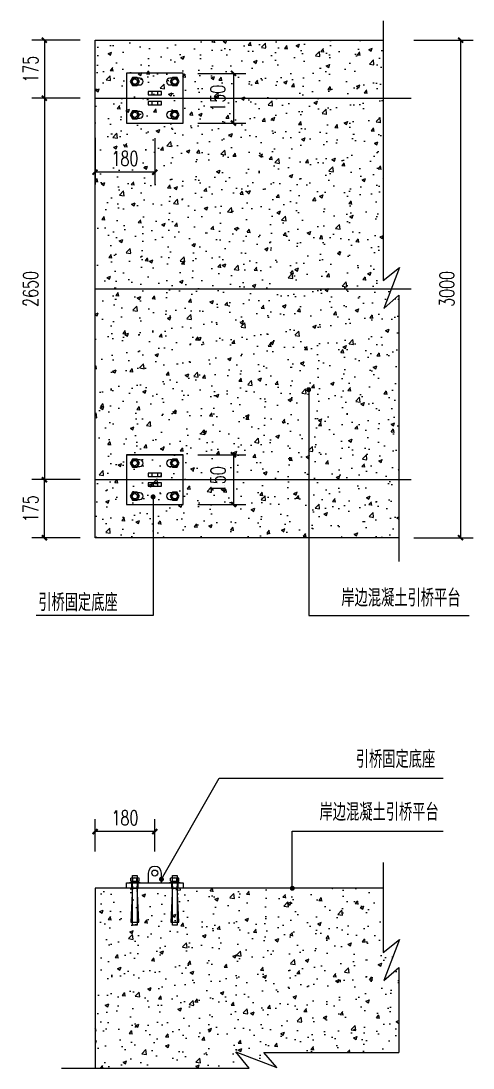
# Model space of a CAD drawing. Extents: x 28691 to 190833, y -3655 to 80068.
# Drawn here: x 73690 to 75051, y 42676 to 45833 of the extents above; entities that cross this region are included whole.
import ezdxf

# ---------------------------------------------------------------- set-up
doc = ezdxf.new("R2010")
doc.units = 0
doc.header["$LTSCALE"] = 10
doc.header["$MEASUREMENT"] = 0
doc.linetypes.add('CENTER', pattern=[50.8, 31.75, -6.35, 6.35, -6.35])
doc.linetypes.add('HIDDEN', pattern=[9.525, 6.35, -3.175])
doc.layers.add('cen', color=253, linetype='CENTER', lineweight=5)
doc.layers.add('Dim', color=3, linetype='Continuous', lineweight=13)
for name, color, linetype in [('PUB_DIM', 3, 'Continuous'), ('PUB_TEXT', 7, 'Continuous'), ('标注', 3, 'Continuous')]:
    doc.layers.add(name, color=color, linetype=linetype)
doc.styles.add('_TCH_DIM_T3', font='SIMPLEX', dxfattribs={"width": 0.705882, "bigfont": 'GBCBIG'})
doc.styles.add('HZ', font='ISOCP', dxfattribs={"width": 0.8, "bigfont": '0HZTXT'})
doc.styles.get("Standard").update_dxf_attribs({"font": 'gbenor.shx', "bigfont": 'gbcbig.shx'})
doc.dimstyles.new('_TCH_ARCH&&15', dxfattribs={"dimtxt": 44.625, "dimasz": 15, "dimexe": 37.5, "dimexo": 45, "dimgap": 18.9375, "dimtad": 1, "dimdec": 0, "dimzin": 0, "dimdsep": 46, "dimtxsty": '_TCH_DIM_T3', "dimblk": 'ARCHTICK', "dimcen": 0.09, "dimclrt": 7, "dimazin": 2, "dimtfac": 1, "dimtdec": 0, "dimtix": 1, "dimtmove": 2, "dimatfit": 3, "dimfxl": 1, "dimtolj": 1, "dimtzin": 0, "dimarcsym": 0})
doc.dimstyles.new('ISO-25', dxfattribs={"dimtxt": 2.5, "dimasz": 2.5, "dimexe": 1.25, "dimexo": 0.625, "dimtad": 1, "dimtxsty": 'Standard', "dimcen": 2.5, "dimadec": 0, "dimazin": 0, "dimtfac": 1, "dimtmove": 0, "dimatfit": 3, "dimfxl": 1, "dimarcsym": 0})

# ---------------------------------------------------------------- blocks, each defined once
blk = doc.blocks.new('_ArchTick')
at = {"color": 0, "linetype": 'ByBlock', "const_width": 0.4}
blk.add_lwpolyline([(-0.5, -0.5), (0.5, 0.5)], dxfattribs=at)
blk = doc.blocks.new('*D32')
at = {"layer": 'Defpoints', "color": 0, "transparency": 16777216}
for p in [(73912.8, 45775), (73760.2, 45600), (73912.8, 45600)]:
    blk.add_point(p, dxfattribs=at)
at = {"layer": 'PUB_DIM', "color": 0, "lineweight": -2, "transparency": 16777216}
for p, q in [((73867.8, 45775), (73722.7, 45775)), ((73760.2, 45775), (73760.2, 45600)), ((73867.8, 45600), (73722.7, 45600))]:
    blk.add_line(p, q, dxfattribs=at)
at = {"layer": 'PUB_DIM', "color": 0, "lineweight": -2, "transparency": 16777216, "xscale": 15, "yscale": 15, "zscale": 15}
for p, rotation in [((73760.2, 45775), 90), ((73760.2, 45600), 270)]:
    blk.add_blockref('_ArchTick', p, dxfattribs=dict(at, rotation=rotation))
at = {"layer": 'PUB_DIM', "color": 7, "transparency": 16777216, "insert": (73719, 45687.5), "char_height": 44.62, "attachment_point": 5, "rotation": 90, "style": '_TCH_DIM_T3'}
blk.add_mtext('\\A1;175', dxfattribs=at)
blk = doc.blocks.new('*D31')
at = {"layer": 'Defpoints', "color": 0, "transparency": 16777216}
for p in [(73912.8, 45600), (73760.2, 44450), (73912.8, 44450)]:
    blk.add_point(p, dxfattribs=at)
at = {"layer": 'PUB_DIM', "color": 0, "lineweight": -2, "transparency": 16777216}
for p, q in [((73867.8, 45600), (73722.7, 45600)), ((73760.2, 45600), (73760.2, 44450)), ((73867.8, 44450), (73722.7, 44450))]:
    blk.add_line(p, q, dxfattribs=at)
at = {"layer": 'PUB_DIM', "color": 0, "lineweight": -2, "transparency": 16777216, "xscale": 15, "yscale": 15, "zscale": 15}
for p, rotation in [((73760.2, 45600), 90), ((73760.2, 44450), 270)]:
    blk.add_blockref('_ArchTick', p, dxfattribs=dict(at, rotation=rotation))
at = {"layer": 'PUB_DIM', "color": 7, "transparency": 16777216, "insert": (73719, 45025), "char_height": 44.62, "attachment_point": 5, "rotation": 90, "style": '_TCH_DIM_T3'}
blk.add_mtext('\\A1;2650', dxfattribs=at)
blk = doc.blocks.new('*D30')
at = {"layer": 'Defpoints', "color": 0, "transparency": 16777216}
for p in [(73760.2, 44450), (73912.8, 44450), (73912.8, 44275)]:
    blk.add_point(p, dxfattribs=at)
at = {"layer": 'PUB_DIM', "color": 0, "lineweight": -2, "transparency": 16777216}
for p, q in [((73867.8, 44450), (73722.7, 44450)), ((73760.2, 44275), (73760.2, 44450)), ((73867.8, 44275), (73722.7, 44275))]:
    blk.add_line(p, q, dxfattribs=at)
at = {"layer": 'PUB_DIM', "color": 0, "lineweight": -2, "transparency": 16777216, "xscale": 15, "yscale": 15, "zscale": 15}
for p, rotation in [((73760.2, 44450), 90), ((73760.2, 44275), 270)]:
    blk.add_blockref('_ArchTick', p, dxfattribs=dict(at, rotation=rotation))
at = {"layer": 'PUB_DIM', "color": 7, "transparency": 16777216, "insert": (73719, 44362.5), "char_height": 44.62, "attachment_point": 5, "rotation": 90, "style": '_TCH_DIM_T3'}
blk.add_mtext('\\A1;175', dxfattribs=at)
blk = doc.blocks.new('*D29')
at = {"layer": 'Defpoints', "color": 0, "transparency": 16777216}
for p in [(74177.8, 45675), (74177.8, 45525), (74329.7, 45525)]:
    blk.add_point(p, dxfattribs=at)
at = {"layer": 'PUB_DIM', "color": 0, "lineweight": -2, "transparency": 16777216}
for p, q in [((74222.8, 45675), (74367.2, 45675)), ((74329.7, 45675), (74329.7, 45525)), ((74222.8, 45525), (74367.2, 45525))]:
    blk.add_line(p, q, dxfattribs=at)
at = {"layer": 'PUB_DIM', "color": 0, "lineweight": -2, "transparency": 16777216, "xscale": 15, "yscale": 15, "zscale": 15}
for p, rotation in [((74329.7, 45675), 90), ((74329.7, 45525), 270)]:
    blk.add_blockref('_ArchTick', p, dxfattribs=dict(at, rotation=rotation))
at = {"layer": 'PUB_DIM', "color": 7, "transparency": 16777216, "insert": (74282.4, 45600), "char_height": 44.62, "attachment_point": 5, "rotation": 90, "style": '_TCH_DIM_T3'}
blk.add_mtext('\\A1;150', dxfattribs=at)
blk = doc.blocks.new('*D28')
at = {"layer": 'Defpoints', "color": 0, "transparency": 16777216}
for p in [(74177.8, 44525), (74177.8, 44375), (74329.7, 44375)]:
    blk.add_point(p, dxfattribs=at)
at = {"layer": 'PUB_DIM', "color": 0, "lineweight": -2, "transparency": 16777216}
for p, q in [((74222.8, 44525), (74367.2, 44525)), ((74329.7, 44525), (74329.7, 44375)), ((74222.8, 44375), (74367.2, 44375))]:
    blk.add_line(p, q, dxfattribs=at)
at = {"layer": 'PUB_DIM', "color": 0, "lineweight": -2, "transparency": 16777216, "xscale": 15, "yscale": 15, "zscale": 15}
for p, rotation in [((74329.7, 44525), 90), ((74329.7, 44375), 270)]:
    blk.add_blockref('_ArchTick', p, dxfattribs=dict(at, rotation=rotation))
at = {"layer": 'PUB_DIM', "color": 7, "transparency": 16777216, "insert": (74283.3, 44450), "char_height": 44.62, "attachment_point": 5, "rotation": 90, "style": '_TCH_DIM_T3'}
blk.add_mtext('\\A1;150', dxfattribs=at)
blk = doc.blocks.new('*D27')
at = {"layer": 'Defpoints', "color": 0, "transparency": 16777216}
for p in [(73912.8, 45525), (74092.8, 45525), (73912.8, 45377)]:
    blk.add_point(p, dxfattribs=at)
at = {"layer": 'PUB_DIM', "color": 0, "lineweight": -2, "transparency": 16777216}
for p, q in [((73912.8, 45480), (73912.8, 45339.5)), ((74092.8, 45480), (74092.8, 45339.5)), ((74092.8, 45377), (73912.8, 45377))]:
    blk.add_line(p, q, dxfattribs=at)
at = {"layer": 'PUB_DIM', "color": 0, "lineweight": -2, "transparency": 16777216, "xscale": 15, "yscale": 15, "zscale": 15, "rotation": 180}
blk.add_blockref('_ArchTick', (73912.8, 45377), dxfattribs=at)
at = {"layer": 'PUB_DIM', "color": 0, "lineweight": -2, "transparency": 16777216, "xscale": 15, "yscale": 15, "zscale": 15}
blk.add_blockref('_ArchTick', (74092.8, 45377), dxfattribs=at)
at = {"layer": 'PUB_DIM', "color": 7, "transparency": 16777216, "insert": (74002.8, 45418.3), "char_height": 44.62, "attachment_point": 5, "style": '_TCH_DIM_T3'}
blk.add_mtext('\\A1;180', dxfattribs=at)
blk = doc.blocks.new('*D26')
at = {"layer": 'Defpoints', "color": 0, "transparency": 16777216}
for p in [(73912.8, 43389.1), (73912.8, 43284.1), (74092.8, 43284.1)]:
    blk.add_point(p, dxfattribs=at)
at = {"layer": 'PUB_DIM', "color": 0, "lineweight": -2, "transparency": 16777216}
for p, q in [((73912.8, 43329.1), (73912.8, 43426.6)), ((74092.8, 43329.1), (74092.8, 43426.6)), ((74092.8, 43389.1), (73912.8, 43389.1))]:
    blk.add_line(p, q, dxfattribs=at)
at = {"layer": 'PUB_DIM', "color": 0, "lineweight": -2, "transparency": 16777216, "xscale": 15, "yscale": 15, "zscale": 15, "rotation": 180}
blk.add_blockref('_ArchTick', (73912.8, 43389.1), dxfattribs=at)
at = {"layer": 'PUB_DIM', "color": 0, "lineweight": -2, "transparency": 16777216, "xscale": 15, "yscale": 15, "zscale": 15}
blk.add_blockref('_ArchTick', (74092.8, 43389.1), dxfattribs=at)
at = {"layer": 'PUB_DIM', "color": 7, "transparency": 16777216, "insert": (74002.8, 43430.3), "char_height": 44.62, "attachment_point": 5, "style": '_TCH_DIM_T3'}
blk.add_mtext('\\A1;180', dxfattribs=at)
blk = doc.blocks.new('*D25')
at = {"layer": 'Defpoints', "color": 0, "transparency": 16777216}
for p in [(74827.5, 45775), (74827.5, 44275), (75013.7, 44275)]:
    blk.add_point(p, dxfattribs=at)
at = {"layer": 'PUB_DIM', "color": 0, "lineweight": -2, "transparency": 16777216}
for p, q in [((74872.5, 45775), (75051.2, 45775)), ((75013.7, 45775), (75013.7, 44275)), ((74872.5, 44275), (75051.2, 44275))]:
    blk.add_line(p, q, dxfattribs=at)
at = {"layer": 'PUB_DIM', "color": 0, "lineweight": -2, "transparency": 16777216, "xscale": 15, "yscale": 15, "zscale": 15}
for p, rotation in [((75013.7, 45775), 90), ((75013.7, 44275), 270)]:
    blk.add_blockref('_ArchTick', p, dxfattribs=dict(at, rotation=rotation))
at = {"layer": 'PUB_DIM', "color": 7, "transparency": 16777216, "insert": (74972.4, 45025), "char_height": 44.62, "attachment_point": 5, "rotation": 90, "style": '_TCH_DIM_T3'}
blk.add_mtext('\\A1;3000', dxfattribs=at)

msp = doc.modelspace()

# ---------------------------------------------------------------- hatches: boundary and pattern name
at = {"lineweight": 9}
h = msp.add_hatch(dxfattribs=at)
h.set_pattern_fill('AR-CONC', color=252, scale=0.6, style=0)
h.set_pattern_definition([(50, (-132486.775, 32616.66), (109.3108, -9.56345), [11.43, -125.73]), (355, (-132486.77, 32616.66), (-21.145696, 114.633986), [9.144, -100.584]), (100.451, (-132477.67, 32615.86), (88.1655, 105.07001), [9.714, -106.854]), (46.1842, (-132486.77, 32647.14), (162.647425, -25.2254), [17.145, -188.595]), (96.6356, (-132473.22, 32645.04), (142.44254, 148.45533), [14.571, -160.281]), (351.184, (-132486.77, 32647.14), (142.44276, 148.45507), [13.716, -150.876]), (21, (-132471.535, 32639.52), (90.968928, -61.35931), [11.43, -125.73]), (326, (-132471.53, 32639.52), (37.08122, 110.51278), [9.144, -100.584]), (71.4514, (-132463.95, 32634.41), (128.049894, 49.153715), [9.714, -106.854]), (37.5, (-132486.775, 32616.66), (1.853162, 50.733023), [0, -99.3648, 0, -102.108, 0, -100.965]), (7.5, (-132486.775, 32616.66), (40.091798, 60.108345), [0, -58.2168, 0, -97.0788, 0, -38.481]), (327.5, (-132520.76, 32616.66), (81.354357, -3.437246), [0, -38.1, 0, -118.872, 0, -157.734]), (317.5, (-132536, 32616.66), (88.87751, 15.255895), [0, -49.53, 0, -78.9432, 0, -112.014])])
h.paths.add_polyline_path([(74780.84, 45775.027), (73912.768, 45775.027), (73912.768, 44275.027), (74827.537, 44275.027), (74827.537, 45005.891), (74782.766, 44966.522), (74829.328, 45089.997), (74780.84, 45050.571)])
h = msp.add_hatch(dxfattribs=at)
h.set_pattern_fill('AR-CONC', color=252, scale=0.6, style=0)
h.set_pattern_definition([(50, (-133168.88, 33725.47), (109.3108, -9.56345), [11.43, -125.73]), (355, (-133168.88, 33725.47), (-21.145696, 114.633986), [9.144, -100.584]), (100.451, (-133159.77, 33724.67), (88.1655, 105.070013), [9.714, -106.854]), (46.1842, (-133168.88, 33755.95), (162.647425, -25.2254), [17.145, -188.595]), (96.6356, (-133155.32, 33753.85), (142.44254, 148.45533), [14.571, -160.281]), (351.184, (-133168.88, 33755.95), (142.44276, 148.45507), [13.716, -150.876]), (21, (-133153.64, 33748.33), (90.968928, -61.35931), [11.43, -125.73]), (326, (-133153.64, 33748.33), (37.08122, 110.51278), [9.144, -100.584]), (71.4514, (-133146.06, 33743.22), (128.049894, 49.153715), [9.714, -106.854]), (37.5, (-133168.878, 33725.47), (1.853162, 50.733023), [0, -99.3648, 0, -102.108, 0, -100.965]), (7.5, (-133168.88, 33725.47), (40.091798, 60.108345), [0, -58.2168, 0, -97.0788, 0, -38.481]), (327.5, (-133202.863, 33725.47), (81.354357, -3.437246), [0, -38.1, 0, -118.872, 0, -157.734]), (317.5, (-133218.1, 33725.47), (88.87751, 15.255895), [0, -49.53, 0, -78.9432, 0, -112.014])])
h.paths.add_polyline_path([(74337.117, 42724.572), (74460.591, 42678.01), (74421.223, 42722.781), (74827.537, 42722.781), (74827.537, 42979.696), (74782.766, 42940.327), (74829.328, 43063.802), (74780.84, 43024.376), (74780.84, 43218.087), (73912.768, 43218.087), (73912.768, 42676.084), (74376.542, 42676.084)])

# ---------------------------------------------------------------- linework, layer by layer
at = {"color": 252, "linetype": 'CENTER', "ltscale": 5}
msp.add_line((74007.768, 44525.027), (74177.768, 44525.027), dxfattribs=at)
at = {"color": 4}
for p, q in [((74032.768, 43236.087), (74031.768, 43239.087)), ((74033.768, 43236.087), (74032.768, 43239.087)), ((74152.768, 43236.087), (74151.768, 43239.087)), ((74153.768, 43236.087), (74152.768, 43239.087))]:
    msp.add_line(p, q, dxfattribs=at)
for points in [[(74827.537, 44275.027), (73912.768, 44275.027), (73912.768, 45775.027), (74780.84, 45775.027)], [(74780.84, 43218.087), (73912.768, 43218.087), (73912.768, 42676.084)]]:
    msp.add_lwpolyline(points)
at = {"color": 6}
for points in [[(74007.768, 45525.027), (74177.768, 45525.027), (74177.768, 45675.027), (74007.768, 45675.027)], [(74072.768, 45610.027), (74112.768, 45610.027), (74112.768, 45620.027), (74072.768, 45620.027)], [(74072.768, 45580.027), (74112.768, 45580.027), (74112.768, 45590.027), (74072.768, 45590.027)], [(74007.768, 44375.027), (74177.768, 44375.027), (74177.768, 44525.027), (74007.768, 44525.027)], [(74072.768, 44460.027), (74112.768, 44460.027), (74112.768, 44470.027), (74072.768, 44470.027)], [(74072.768, 44430.027), (74112.768, 44430.027), (74112.768, 44440.027), (74072.768, 44440.027)], [(74007.768, 43234.087), (74177.768, 43234.087), (74177.768, 43218.087), (74007.768, 43218.087)], [(74022.768, 43234.087), (74022.768, 43218.087), (74042.768, 43218.087), (74042.768, 43234.087)], [(74142.768, 43234.087), (74142.768, 43218.087), (74162.768, 43218.087), (74162.768, 43234.087)]]:
    msp.add_lwpolyline(points, close=True, dxfattribs=at)
at = {"color": 4}
for points in [[(74046.625, 45650.027), (74039.696, 45662.027), (74025.84, 45662.027), (74018.912, 45650.027), (74025.84, 45638.027), (74039.696, 45638.027)], [(74166.625, 45650.027), (74159.696, 45662.027), (74145.84, 45662.027), (74138.912, 45650.027), (74145.84, 45638.027), (74159.696, 45638.027)], [(74046.625, 45550.027), (74039.696, 45562.027), (74025.84, 45562.027), (74018.912, 45550.027), (74025.84, 45538.027), (74039.696, 45538.027)], [(74166.625, 45550.027), (74159.696, 45562.027), (74145.84, 45562.027), (74138.912, 45550.027), (74145.84, 45538.027), (74159.696, 45538.027)], [(74046.625, 44500.027), (74039.696, 44512.027), (74025.84, 44512.027), (74018.912, 44500.027), (74025.84, 44488.027), (74039.696, 44488.027)], [(74166.625, 44500.027), (74159.696, 44512.027), (74145.84, 44512.027), (74138.912, 44500.027), (74145.84, 44488.027), (74159.696, 44488.027)], [(74046.625, 44400.027), (74039.696, 44412.027), (74025.84, 44412.027), (74018.912, 44400.027), (74025.84, 44388.027), (74039.696, 44388.027)], [(74166.625, 44400.027), (74159.696, 44412.027), (74145.84, 44412.027), (74138.912, 44400.027), (74145.84, 44388.027), (74159.696, 44388.027)], [(74025.768, 43256.377), (74039.768, 43256.377), (74039.768, 43106.377), (74025.768, 43106.377)], [(74145.768, 43256.377), (74159.768, 43256.377), (74159.768, 43106.377), (74145.768, 43106.377)], [(74018.768, 43236.087), (74046.768, 43236.087), (74046.768, 43234.087), (74018.768, 43234.087)], [(74022.768, 43239.087), (74042.768, 43239.087), (74042.768, 43236.087), (74022.768, 43236.087)], [(74138.768, 43236.087), (74166.768, 43236.087), (74166.768, 43234.087), (74138.768, 43234.087)], [(74142.768, 43239.087), (74162.768, 43239.087), (74162.768, 43236.087), (74142.768, 43236.087)]]:
    msp.add_lwpolyline(points, close=True, dxfattribs=at)
at = {"color": 6}
for points in [[(74032.768, 45640.027), (74047.768, 45640.027, 0.41421356), (74057.768, 45650.027), (74057.768, 45650.027, 0.41421356), (74047.768, 45660.027), (74032.768, 45660.027, 0.41421356), (74022.768, 45650.027), (74022.768, 45650.027, 0.41421356)], [(74137.768, 45640.027), (74152.768, 45640.027, 0.41421356), (74162.768, 45650.027), (74162.768, 45650.027, 0.41421356), (74152.768, 45660.027), (74137.768, 45660.027, 0.41421356), (74127.768, 45650.027), (74127.768, 45650.027, 0.41421356)], [(74032.768, 45540.027), (74047.768, 45540.027, 0.41421356), (74057.768, 45550.027), (74057.768, 45550.027, 0.41421356), (74047.768, 45560.027), (74032.768, 45560.027, 0.41421356), (74022.768, 45550.027), (74022.768, 45550.027, 0.41421356)], [(74137.768, 45540.027), (74152.768, 45540.027, 0.41421356), (74162.768, 45550.027), (74162.768, 45550.027, 0.41421356), (74152.768, 45560.027), (74137.768, 45560.027, 0.41421356), (74127.768, 45550.027), (74127.768, 45550.027, 0.41421356)], [(74032.768, 44490.027), (74047.768, 44490.027, 0.41421356), (74057.768, 44500.027), (74057.768, 44500.027, 0.41421356), (74047.768, 44510.027), (74032.768, 44510.027, 0.41421356), (74022.768, 44500.027), (74022.768, 44500.027, 0.41421356)], [(74137.768, 44490.027), (74152.768, 44490.027, 0.41421356), (74162.768, 44500.027), (74162.768, 44500.027, 0.41421356), (74152.768, 44510.027), (74137.768, 44510.027, 0.41421356), (74127.768, 44500.027), (74127.768, 44500.027, 0.41421356)], [(74032.768, 44390.027), (74047.768, 44390.027, 0.41421356), (74057.768, 44400.027), (74057.768, 44400.027, 0.41421356), (74047.768, 44410.027), (74032.768, 44410.027, 0.41421356), (74022.768, 44400.027), (74022.768, 44400.027, 0.41421356)], [(74137.768, 44390.027), (74152.768, 44390.027, 0.41421356), (74162.768, 44400.027), (74162.768, 44400.027, 0.41421356), (74152.768, 44410.027), (74137.768, 44410.027, 0.41421356), (74127.768, 44400.027), (74127.768, 44400.027, 0.41421356)], [(74092.768, 43284.087), (74092.768, 43284.087, 0.41421356), (74072.768, 43264.087), (74072.768, 43234.087), (74112.768, 43234.087), (74112.768, 43264.087, 0.41421356)]]:
    msp.add_lwpolyline(points, format="xyb", close=True, dxfattribs=at)
at = {"color": 6, "linetype": 'HIDDEN'}
for points in [[(74083.768, 45610.027), (74101.768, 45610.027), (74101.768, 45620.027), (74083.768, 45620.027)], [(74083.768, 45580.027), (74101.768, 45580.027), (74101.768, 45590.027), (74083.768, 45590.027)], [(74083.768, 44460.027), (74101.768, 44460.027), (74101.768, 44470.027), (74083.768, 44470.027)], [(74083.768, 44430.027), (74101.768, 44430.027), (74101.768, 44440.027), (74083.768, 44440.027)]]:
    msp.add_lwpolyline(points, close=True, dxfattribs=at)
at = {"color": 4}
for points in [[(74020.268, 43240.087), (74020.268, 43248.087)], [(74025.768, 43224.087), (74020.768, 43116.377), (74044.768, 43116.377), (74039.768, 43224.087)], [(74023.393, 43249.087), (74042.143, 43249.087)], [(74023.393, 43239.087), (74042.143, 43239.087)], [(74026.518, 43240.087), (74026.518, 43248.087)], [(74039.018, 43240.087), (74039.018, 43248.087)], [(74045.268, 43240.087), (74045.268, 43248.087)], [(74140.268, 43240.087), (74140.268, 43248.087)], [(74145.768, 43224.087), (74140.768, 43116.377), (74164.768, 43116.377), (74159.768, 43224.087)], [(74143.393, 43249.087), (74162.143, 43249.087)], [(74143.393, 43239.087), (74162.143, 43239.087)], [(74146.518, 43240.087), (74146.518, 43248.087)], [(74159.018, 43240.087), (74159.018, 43248.087)], [(74165.268, 43240.087), (74165.268, 43248.087)]]:
    msp.add_lwpolyline(points, dxfattribs=at)
for centre in [(74032.768, 45650.027), (74152.768, 45650.027), (74032.768, 45550.027), (74152.768, 45550.027), (74032.768, 44500.027), (74152.768, 44500.027), (74032.768, 44400.027), (74152.768, 44400.027)]:
    msp.add_circle(centre, 8, dxfattribs=at)
at = {"color": 6}
msp.add_circle((74092.768, 43264.087), 9, dxfattribs=at)
at = {"color": 4}
for centre, radius, start, end in [((74023.393, 43243.704), 5.383, 54.510642, 125.489358), ((74023.393, 43244.47), 5.383, 234.510642, 305.489358), ((74032.768, 43229.056), 20.031, 71.819436, 108.180564), ((74032.768, 43259.118), 20.031, 251.819436, 288.180564), ((74042.143, 43243.704), 5.383, 54.510642, 125.489358), ((74042.143, 43244.47), 5.383, 234.510642, 305.489358), ((74143.393, 43243.704), 5.383, 54.510642, 125.489358), ((74143.393, 43244.47), 5.383, 234.510642, 305.489358), ((74152.768, 43229.056), 20.031, 71.819436, 108.180564), ((74152.768, 43259.118), 20.031, 251.819436, 288.180564), ((74162.143, 43243.704), 5.383, 54.510642, 125.489358), ((74162.143, 43244.47), 5.383, 234.510642, 305.489358)]:
    msp.add_arc(centre, radius, start, end, dxfattribs=at)
at = {"layer": 'cen', "color": 251, "ltscale": 3}
for p, q in [((73912.768, 45600.027), (74912.768, 45600.027)), ((73912.768, 45025.027), (74912.768, 45025.027)), ((73912.768, 44450.027), (74912.768, 44450.027))]:
    msp.add_line(p, q, dxfattribs=at)
at = {"layer": 'Dim'}
for points in [[(74780.84, 45832.958), (74780.84, 45050.571), (74829.328, 45089.997), (74782.766, 44966.522), (74827.537, 45005.891), (74827.537, 44203.14)], [(74780.84, 43296.027), (74780.84, 43024.376), (74829.328, 43063.802), (74782.766, 42940.327), (74827.537, 42979.696), (74827.537, 42722.781)], [(73811.79, 42676.084), (74376.542, 42676.084), (74337.117, 42724.572), (74460.591, 42678.01), (74421.223, 42722.781), (74827.537, 42722.781)]]:
    msp.add_lwpolyline(points, dxfattribs=at)

# ---------------------------------------------------------------- texts
at = {"layer": 'PUB_TEXT', "style": 'HZ', "width": 0.8}
for s, p in [('引桥固定底座', (73741.751, 44053.551)), ('岸边混凝土引桥平台', (74654.445, 44067.396)), ('引桥固定底座', (74697.981, 43580.832)), ('岸边混凝土引桥平台', (74588.84, 43421.448))]:
    msp.add_text(s, height=52.5, dxfattribs=at).set_placement(p)

# ---------------------------------------------------------------- dimensions: what is measured, and where the dimension line sits
at = {"layer": 'PUB_DIM'}
for base, p1, p2, angle, picture, middle in [((73760.22, 45600.027), (73912.768, 45775.027), (73912.768, 45600.027), 90, '*D32', (73718.97, 45687.527)), ((73760.22, 44450.027), (73912.768, 44275.027), (73912.768, 44450.027), 270, '*D30', (73718.97, 44362.527))]:
    dim = msp.add_linear_dim(base=base, p1=p1, p2=p2, angle=angle, dimstyle='_TCH_ARCH&&15', dxfattribs=at)
    dim.commit()
    dim.dimension.update_dxf_attribs({"geometry": picture, "text_midpoint": middle})
for base, p1, p2, text, picture, middle in [((75013.675, 44275.027), (74827.537, 45775.027), (74827.537, 44275.027), '3000', '*D25', (74972.425, 45025.027)), ((73760.22, 44450.027), (73912.768, 45600.027), (73912.768, 44450.027), '2650', '*D31', (73718.97, 45025.027))]:
    dim = msp.add_linear_dim(base=base, p1=p1, p2=p2, angle=90, text=text, dimstyle='_TCH_ARCH&&15', dxfattribs=at)
    dim.commit()
    dim.dimension.update_dxf_attribs({"geometry": picture, "text_midpoint": middle})
for base, p1, p2, picture, middle in [((74329.687, 45525.027), (74177.768, 45675.027), (74177.768, 45525.027), '*D29', (74282.386, 45600.027)), ((74329.687, 44375.027), (74177.768, 44525.027), (74177.768, 44375.027), '*D28', (74283.336, 44450.027))]:
    dim = msp.add_linear_dim(base=base, p1=p1, p2=p2, angle=90, dimstyle='_TCH_ARCH&&15', dxfattribs=at)
    dim.commit()
    dim.dimension.update_dxf_attribs({"geometry": picture, "text_midpoint": middle, "dimtype": 128})
for base, p1, p2, picture, middle in [((73912.768, 45377.027), (74092.768, 45525.027), (73912.768, 45525.027), '*D27', (74002.768, 45418.277)), ((73912.768, 43389.061), (74092.768, 43284.087), (73912.768, 43284.087), '*D26', (74002.768, 43430.311))]:
    dim = msp.add_linear_dim(base=base, p1=p1, p2=p2, dimstyle='_TCH_ARCH&&15', dxfattribs=at)
    dim.commit()
    dim.dimension.update_dxf_attribs({"geometry": picture, "text_midpoint": middle})

# ---------------------------------------------------------------- leaders
at = {"layer": '标注'}
for points in [[(74556.195, 44721.332), (74556.195, 44040.345), (75039.188, 44040.345)], [(74087.54, 44398.165), (74087.54, 44040.345), (73735.837, 44040.345)], [(74112.768, 43245.307), (74286.708, 43549.722), (74961.435, 43549.722)], [(74506.802, 43218.087), (74506.802, 43390.338), (74961.435, 43390.338)]]:
    msp.add_leader(points, dimstyle='ISO-25', override={"dimasz": 15, "dimtad": 0, "dimldrblk": 'Dot'}, dxfattribs=at)

doc.saveas('drawing.dxf')
